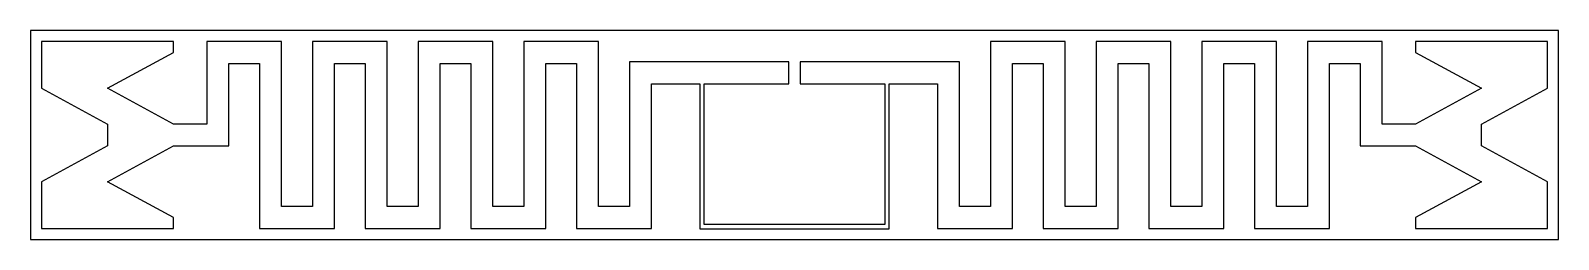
# Model space of a CAD drawing. Extents: x -34.7 to 34.7, y -6.2 to 3.3.
import ezdxf

# ---------------------------------------------------------------- set-up
doc = ezdxf.new("R2010")
doc.units = 0

msp = doc.modelspace()

# ---------------------------------------------------------------- linework, layer by layer
at = {"layer": 'COPPER (ANNEALED)'}
msp.add_lwpolyline([(0.25, 0.916667), (4.1, 0.916667), (4.1, -5.483333), (-4.1, -5.483333), (-4.1, 0.916667), (-0.25, 0.916667), (-0.25, 1.916667), (-7.5, 1.916667), (-7.5, -4.666667), (-8.9, -4.666667), (-8.9, 2.833333), (-12.3, 2.833333), (-12.3, -4.666667), (-13.7, -4.666667), (-13.7, 2.833333), (-17.1, 2.833333), (-17.1, -4.666667), (-18.5, -4.666667), (-18.5, 2.833333), (-21.9, 2.833333), (-21.9, -4.666667), (-23.3, -4.666667), (-23.3, 2.833333), (-26.7, 2.833333), (-26.7, -0.916667), (-28.2, -0.916667), (-31.2, 0.708333), (-28.2, 2.333333), (-28.2, 2.833333), (-34.2, 2.833333), (-34.2, 0.708333), (-31.2, -0.916667), (-31.2, -1.916667), (-34.2, -3.541667), (-34.2, -5.666667), (-28.2, -5.666667), (-28.2, -5.166667), (-31.2, -3.541667), (-28.2, -1.916667), (-25.7, -1.916667), (-25.7, 1.833333), (-24.3, 1.833333), (-24.3, -5.666667), (-20.9, -5.666667), (-20.9, 1.833333), (-19.5, 1.833333), (-19.5, -5.666667), (-16.1, -5.666667), (-16.1, 1.833333), (-14.7, 1.833333), (-14.7, -5.666667), (-11.3, -5.666667), (-11.3, 1.833333), (-9.9, 1.833333), (-9.9, -5.666667), (-6.5, -5.666667), (-6.5, 0.916667), (-4.3, 0.916667), (-4.3, -5.683333), (4.3, -5.683333), (4.3, 0.916667), (6.5, 0.916667), (6.5, -5.666667), (9.9, -5.666667), (9.9, 1.833333), (11.3, 1.833333), (11.3, -5.666667), (14.7, -5.666667), (14.7, 1.833333), (16.1, 1.833333), (16.1, -5.666667), (19.5, -5.666667), (19.5, 1.833333), (20.9, 1.833333), (20.9, -5.666667), (24.3, -5.666667), (24.3, 1.833333), (25.7, 1.833333), (25.7, -1.916667), (28.2, -1.916667), (31.2, -3.541667), (28.2, -5.166667), (28.2, -5.666667), (34.2, -5.666667), (34.2, -3.541667), (31.2, -1.916667), (31.2, -0.916667), (34.2, 0.708333), (34.2, 2.833333), (28.2, 2.833333), (28.2, 2.333333), (31.2, 0.708333), (28.2, -0.916667), (26.7, -0.916667), (26.7, 2.833333), (23.3, 2.833333), (23.3, -4.666667), (21.9, -4.666667), (21.9, 2.833333), (18.5, 2.833333), (18.5, -4.666667), (17.1, -4.666667), (17.1, 2.833333), (13.7, 2.833333), (13.7, -4.666667), (12.3, -4.666667), (12.3, 2.833333), (8.9, 2.833333), (8.9, -4.666667), (7.5, -4.666667), (7.5, 1.916667), (0.25, 1.916667)], close=True, dxfattribs=at)
at = {"layer": 'FR-4 (LOSSY)'}
msp.add_lwpolyline([(-34.7, -6.166667), (34.7, -6.166667), (34.7, 3.333333), (-34.7, 3.333333)], close=True, dxfattribs=at)

doc.saveas('drawing.dxf')
